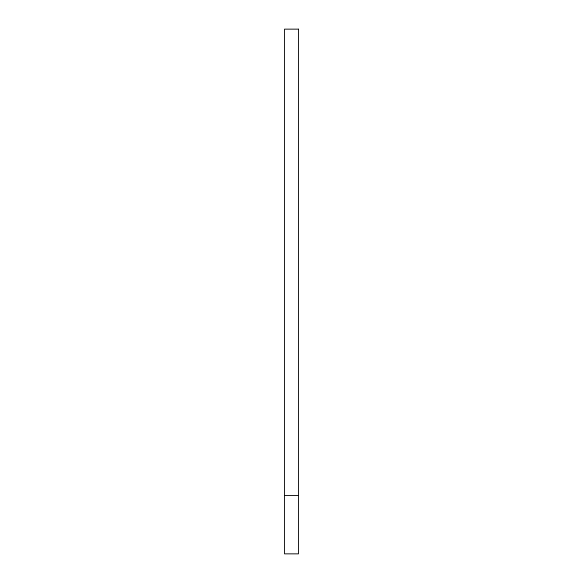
<?xml version="1.0" encoding="UTF-8"?>
<svg xmlns="http://www.w3.org/2000/svg" width="583" height="583" viewBox="0 0 583 583"><rect width="100%" height="100%" fill="white"/><g stroke="black" fill="none" stroke-linecap="round" stroke-linejoin="round"><path stroke-width="0.87" d="M284.504 495.55L298.496 495.55M298.496 29.15L284.504 29.15L284.504 553.85L298.496 553.85L298.496 29.15"/></g></svg>
